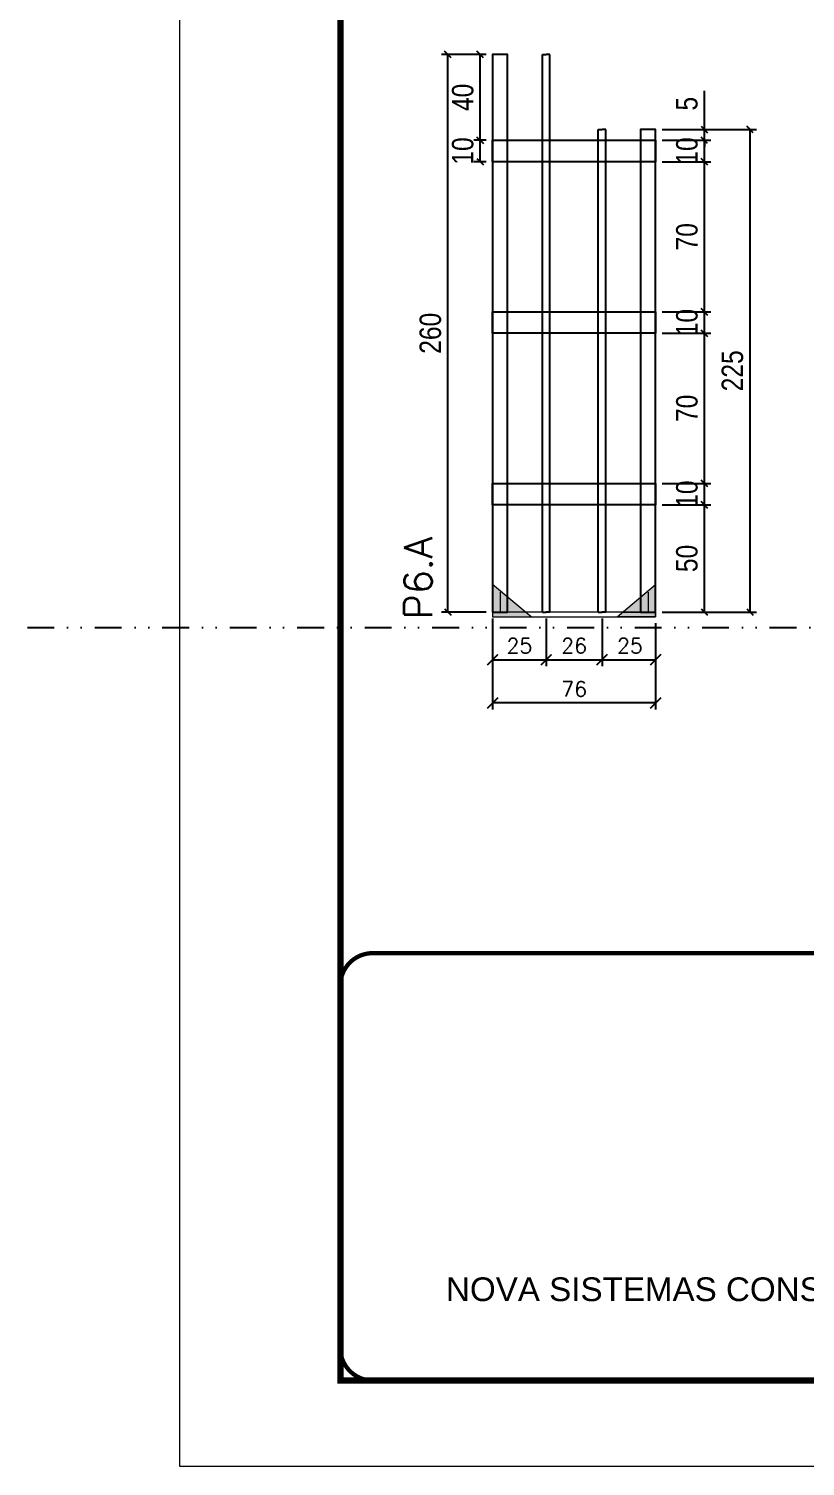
# Model space of a CAD drawing. Extents: x 13770 to 23315, y 867 to 16997.
# Drawn here: x 17513 to 17875, y 7758 to 8429 of the extents above; entities that cross this region are included whole.
import ezdxf

# ---------------------------------------------------------------- set-up
doc = ezdxf.new("R2010")
doc.units = 0
for name, pattern in [('CONTINUO', [0]), ('DASHED', [0.75, 0.5, -0.25]), ('DIVIDE2', [0.625, 0.25, -0.125, 0, -0.125, 0, -0.125]), ('HIDDEN', [0.375, 0.25, -0.125])]:
    doc.linetypes.add(name, pattern=pattern)
for name, color, linetype in [('COTA', 241, 'Continuous'), ('Nível', 160, 'Continuous'), ('SARR_2.2x10', 60, 'Continuous'), ('SARR_3.5x7', 81, 'Continuous'), ('SARR_7x7', 40, 'Continuous')]:
    doc.layers.add(name, color=color, linetype=linetype)
for name, color, linetype, lineweight in [('Folhas', 255, 'Continuous', 9), ('Madeira', 126, 'Continuous', 18), ('Sarr 2.2x7', 40, 'Continuous', 9), ('SARRAFO DE PRESSAO', 251, 'DASHED', 9), ('Texto Seção', 7, 'Continuous', 15)]:
    doc.layers.add(name, color=color, linetype=linetype, lineweight=lineweight)
doc.styles.add('ARIAL', font='arial.ttf')
doc.styles.add('COTA TECNICA', font='techl___.ttf', dxfattribs={"height": 10})
doc.styles.add('REGUA-120', font='ROMANS.shx', dxfattribs={"height": 15})
doc.styles.add('ROMANS', font='romans.shx')
doc.dimstyles.new('Cota Paínel', dxfattribs={"dimtxt": 7, "dimasz": 5, "dimexe": 3, "dimexo": 3, "dimgap": 3, "dimtad": 1, "dimdec": 1, "dimzin": 12, "dimdsep": 46, "dimtxsty": 'ROMANS', "dimblk": 'ARCHTICK', "dimcen": 0, "dimclrd": 4, "dimclre": 4, "dimclrt": 1, "dimadec": 1, "dimazin": 3, "dimtfac": 1, "dimtdec": 1, "dimtmove": 0, "dimatfit": 3, "dimldrblk": 'OBLIQUE', "dimfxl": 1, "dimtolj": 1, "dimtzin": 12, "dimarcsym": 0})
doc.dimstyles.new('PAINEL', dxfattribs={"dimtxt": 10, "dimasz": 3, "dimexe": 3, "dimexo": 3, "dimgap": 3, "dimtad": 1, "dimdec": 1, "dimzin": 12, "dimdsep": 46, "dimtxsty": 'COTA TECNICA', "dimblk1": 'OBLIQUE', "dimblk2": 'OBLIQUE', "dimsah": 1, "dimcen": 0.9, "dimclrd": 4, "dimclre": 4, "dimclrt": 240, "dimadec": 1, "dimazin": 3, "dimtfac": 1, "dimtdec": 1, "dimtmove": 0, "dimatfit": 3, "dimfxl": 1, "dimtolj": 1, "dimtzin": 12, "dimarcsym": 0})

# ---------------------------------------------------------------- blocks, each defined once
blk = doc.blocks.new('9999999999')
at = {"color": 30, "linetype": 'CONTINUO', "const_width": 2}
blk.add_lwpolyline([(99583.98, 34230.21), (99583.98, 34414.45, 0.414214), (99568.98, 34429.45), (98228.98, 34429.45, 0.414214), (98213.98, 34414.45), (98213.98, 34245.21, 0.414214), (98228.98, 34230.21), (99583.98, 34230.21)], format="xyb", dxfattribs=at)
at = {"layer": 'Folhas'}
blk.add_lwpolyline([(98138.98, 34190.21), (99623.98, 34190.21), (99623.98, 35240.21), (98138.98, 35240.21)], close=True, dxfattribs=at)
at = {"layer": 'Folhas', "color": 30, "const_width": 3}
blk.add_lwpolyline([(98213.98, 34230.21), (99583.98, 34230.21), (99583.98, 35200.21), (98213.98, 35200.21)], close=True, dxfattribs=at)
at = {"color": 7, "linetype": 'Continuous', "ltscale": 5, "style": 'ARIAL'}
blk.add_text('NOVA SISTEMAS CONSTRUTIVOS', height=11.0592, dxfattribs=at).set_placement((98263.19, 34267.21))
blk = doc.blocks.new('_ArchTick')
at = {"color": 0, "linetype": 'ByBlock', "const_width": 0.15}
blk.add_lwpolyline([(-0.5, -0.5), (0.5, 0.5)], dxfattribs=at)
blk = doc.blocks.new('*D1016')
at = {"layer": 'COTA', "color": 4, "lineweight": -2, "transparency": 16777216}
for p, q in [((17728.92, 8138.58), (17728.92, 8111.4)), ((17804.92, 8138.58), (17804.92, 8111.4)), ((17804.92, 8114.4), (17728.92, 8114.4))]:
    blk.add_line(p, q, dxfattribs=at)
at = {"layer": 'Defpoints', "color": 0, "transparency": 16777216}
for p in [(17728.92, 8141.58), (17804.92, 8141.58), (17728.92, 8114.4)]:
    blk.add_point(p, dxfattribs=at)
at = {"layer": 'COTA', "color": 4, "lineweight": -2, "transparency": 16777216, "xscale": 5, "yscale": 5, "zscale": 5, "rotation": 180}
blk.add_blockref('_ArchTick', (17728.92, 8114.4), dxfattribs=at)
at = {"layer": 'COTA', "color": 4, "lineweight": -2, "transparency": 16777216, "xscale": 5, "yscale": 5, "zscale": 5}
blk.add_blockref('_ArchTick', (17804.92, 8114.4), dxfattribs=at)
at = {"layer": 'COTA', "color": 1, "transparency": 16777216, "insert": (17766.92, 8120.9), "char_height": 7, "attachment_point": 5, "style": 'ROMANS'}
blk.add_mtext('\\A1;76', dxfattribs=at)
blk = doc.blocks.new('_Oblique')
at = {"color": 0, "linetype": 'ByBlock', "lineweight": -2}
blk.add_line((-0.5, -0.5), (0.5, 0.5), dxfattribs=at)
blk = doc.blocks.new('*D1017')
at = {"layer": 'COTA', "color": 4, "lineweight": -2, "transparency": 16777216}
for p, q in [((17779.92, 8153.78), (17779.92, 8131.58)), ((17804.92, 8151.58), (17804.92, 8131.58)), ((17779.92, 8134.58), (17804.92, 8134.58))]:
    blk.add_line(p, q, dxfattribs=at)
at = {"layer": 'Defpoints', "color": 0, "transparency": 16777216}
for p in [(17779.92, 8156.78), (17804.92, 8154.58), (17804.92, 8134.58)]:
    blk.add_point(p, dxfattribs=at)
at = {"layer": 'COTA', "color": 4, "lineweight": -2, "transparency": 16777216, "xscale": 5, "yscale": 5, "zscale": 5, "rotation": 180}
blk.add_blockref('_ArchTick', (17779.92, 8134.58), dxfattribs=at)
at = {"layer": 'COTA', "color": 4, "lineweight": -2, "transparency": 16777216, "xscale": 5, "yscale": 5, "zscale": 5}
blk.add_blockref('_ArchTick', (17804.92, 8134.58), dxfattribs=at)
at = {"layer": 'COTA', "color": 1, "transparency": 16777216, "insert": (17792.92, 8141.08), "char_height": 7, "attachment_point": 5, "style": 'ROMANS'}
blk.add_mtext('\\A1;25', dxfattribs=at)
blk = doc.blocks.new('*D1018')
at = {"layer": 'COTA', "color": 4, "lineweight": -2, "transparency": 16777216}
for p, q in [((17728.92, 8153.78), (17728.92, 8131.58)), ((17753.92, 8153.78), (17753.92, 8131.58)), ((17728.92, 8134.58), (17753.92, 8134.58))]:
    blk.add_line(p, q, dxfattribs=at)
at = {"layer": 'Defpoints', "color": 0, "transparency": 16777216}
for p in [(17728.92, 8156.78), (17753.92, 8156.78), (17753.92, 8134.58)]:
    blk.add_point(p, dxfattribs=at)
at = {"layer": 'COTA', "color": 4, "lineweight": -2, "transparency": 16777216, "xscale": 5, "yscale": 5, "zscale": 5, "rotation": 180}
blk.add_blockref('_ArchTick', (17728.92, 8134.58), dxfattribs=at)
at = {"layer": 'COTA', "color": 4, "lineweight": -2, "transparency": 16777216, "xscale": 5, "yscale": 5, "zscale": 5}
blk.add_blockref('_ArchTick', (17753.92, 8134.58), dxfattribs=at)
at = {"layer": 'COTA', "color": 1, "transparency": 16777216, "insert": (17741.42, 8141.08), "char_height": 7, "attachment_point": 5, "style": 'ROMANS'}
blk.add_mtext('\\A1;25', dxfattribs=at)
blk = doc.blocks.new('*D1019')
at = {"layer": 'COTA', "color": 4, "lineweight": -2, "transparency": 16777216}
for p, q in [((17753.92, 8153.78), (17753.92, 8131.58)), ((17779.92, 8153.78), (17779.92, 8131.58)), ((17753.92, 8134.58), (17779.92, 8134.58))]:
    blk.add_line(p, q, dxfattribs=at)
at = {"layer": 'Defpoints', "color": 0, "transparency": 16777216}
for p in [(17753.92, 8156.78), (17779.92, 8156.78), (17779.92, 8134.58)]:
    blk.add_point(p, dxfattribs=at)
at = {"layer": 'COTA', "color": 4, "lineweight": -2, "transparency": 16777216, "xscale": 5, "yscale": 5, "zscale": 5, "rotation": 180}
blk.add_blockref('_ArchTick', (17753.92, 8134.58), dxfattribs=at)
at = {"layer": 'COTA', "color": 4, "lineweight": -2, "transparency": 16777216, "xscale": 5, "yscale": 5, "zscale": 5}
blk.add_blockref('_ArchTick', (17779.92, 8134.58), dxfattribs=at)
at = {"layer": 'COTA', "color": 1, "transparency": 16777216, "insert": (17766.92, 8141.08), "char_height": 7, "attachment_point": 5, "style": 'ROMANS'}
blk.add_mtext('\\A1;26', dxfattribs=at)
blk = doc.blocks.new('*D1020')
at = {"layer": 'COTA', "color": 4, "lineweight": -2, "transparency": 16777216}
for p, q in [((17807.92, 8206.78), (17830.62, 8206.78)), ((17827.62, 8156.78), (17827.62, 8206.78)), ((17807.92, 8156.78), (17830.62, 8156.78))]:
    blk.add_line(p, q, dxfattribs=at)
at = {"layer": 'Defpoints', "color": 0, "transparency": 16777216}
for p in [(17804.92, 8206.78), (17827.62, 8206.78), (17804.92, 8156.78)]:
    blk.add_point(p, dxfattribs=at)
at = {"layer": 'COTA', "color": 4, "lineweight": -2, "transparency": 16777216, "xscale": 3, "yscale": 3, "zscale": 3}
for p, rotation in [((17827.62, 8206.78), 90), ((17827.62, 8156.78), 270)]:
    blk.add_blockref('_Oblique', p, dxfattribs=dict(at, rotation=rotation))
at = {"layer": 'COTA', "color": 240, "transparency": 16777216, "insert": (17819.51, 8181.78), "char_height": 10, "attachment_point": 5, "rotation": 90, "style": 'COTA TECNICA'}
blk.add_mtext('\\A1;50', dxfattribs=at)
blk = doc.blocks.new('*D1021')
at = {"layer": 'COTA', "color": 4, "lineweight": -2, "transparency": 16777216}
for p, q in [((17807.92, 8216.78), (17830.62, 8216.78)), ((17827.62, 8206.78), (17827.62, 8216.78)), ((17807.92, 8206.78), (17830.62, 8206.78))]:
    blk.add_line(p, q, dxfattribs=at)
at = {"layer": 'Defpoints', "color": 0, "transparency": 16777216}
for p in [(17804.92, 8216.78), (17827.62, 8216.78), (17804.92, 8206.78)]:
    blk.add_point(p, dxfattribs=at)
at = {"layer": 'COTA', "color": 4, "lineweight": -2, "transparency": 16777216, "xscale": 3, "yscale": 3, "zscale": 3}
for p, rotation in [((17827.62, 8216.78), 90), ((17827.62, 8206.78), 270)]:
    blk.add_blockref('_Oblique', p, dxfattribs=dict(at, rotation=rotation))
at = {"layer": 'COTA', "color": 240, "transparency": 16777216, "insert": (17819.52, 8211.78), "char_height": 10, "attachment_point": 5, "rotation": 90, "style": 'COTA TECNICA'}
blk.add_mtext('\\A1;10', dxfattribs=at)
blk = doc.blocks.new('*D1022')
at = {"layer": 'COTA', "color": 4, "lineweight": -2, "transparency": 16777216}
for p, q in [((17807.92, 8286.78), (17830.62, 8286.78)), ((17827.62, 8216.78), (17827.62, 8286.78)), ((17807.92, 8216.78), (17830.62, 8216.78))]:
    blk.add_line(p, q, dxfattribs=at)
at = {"layer": 'Defpoints', "color": 0, "transparency": 16777216}
for p in [(17804.92, 8286.78), (17827.62, 8286.78), (17804.92, 8216.78)]:
    blk.add_point(p, dxfattribs=at)
at = {"layer": 'COTA', "color": 4, "lineweight": -2, "transparency": 16777216, "xscale": 3, "yscale": 3, "zscale": 3}
for p, rotation in [((17827.62, 8286.78), 90), ((17827.62, 8216.78), 270)]:
    blk.add_blockref('_Oblique', p, dxfattribs=dict(at, rotation=rotation))
at = {"layer": 'COTA', "color": 240, "transparency": 16777216, "insert": (17819.52, 8251.78), "char_height": 10, "attachment_point": 5, "rotation": 90, "style": 'COTA TECNICA'}
blk.add_mtext('\\A1;70', dxfattribs=at)
blk = doc.blocks.new('*D1023')
at = {"layer": 'COTA', "color": 4, "lineweight": -2, "transparency": 16777216}
for p, q in [((17807.92, 8296.78), (17830.62, 8296.78)), ((17827.62, 8286.78), (17827.62, 8296.78)), ((17807.92, 8286.78), (17830.62, 8286.78))]:
    blk.add_line(p, q, dxfattribs=at)
at = {"layer": 'Defpoints', "color": 0, "transparency": 16777216}
for p in [(17804.92, 8296.78), (17827.62, 8296.78), (17804.92, 8286.78)]:
    blk.add_point(p, dxfattribs=at)
at = {"layer": 'COTA', "color": 4, "lineweight": -2, "transparency": 16777216, "xscale": 3, "yscale": 3, "zscale": 3}
for p, rotation in [((17827.62, 8296.78), 90), ((17827.62, 8286.78), 270)]:
    blk.add_blockref('_Oblique', p, dxfattribs=dict(at, rotation=rotation))
at = {"layer": 'COTA', "color": 240, "transparency": 16777216, "insert": (17819.52, 8291.78), "char_height": 10, "attachment_point": 5, "rotation": 90, "style": 'COTA TECNICA'}
blk.add_mtext('\\A1;10', dxfattribs=at)
blk = doc.blocks.new('*D1024')
at = {"layer": 'COTA', "color": 4, "lineweight": -2, "transparency": 16777216}
for p, q in [((17807.92, 8366.78), (17830.62, 8366.78)), ((17827.62, 8296.78), (17827.62, 8366.78)), ((17807.92, 8296.78), (17830.62, 8296.78))]:
    blk.add_line(p, q, dxfattribs=at)
at = {"layer": 'Defpoints', "color": 0, "transparency": 16777216}
for p in [(17804.92, 8366.78), (17827.62, 8366.78), (17804.92, 8296.78)]:
    blk.add_point(p, dxfattribs=at)
at = {"layer": 'COTA', "color": 4, "lineweight": -2, "transparency": 16777216, "xscale": 3, "yscale": 3, "zscale": 3}
for p, rotation in [((17827.62, 8366.78), 90), ((17827.62, 8296.78), 270)]:
    blk.add_blockref('_Oblique', p, dxfattribs=dict(at, rotation=rotation))
at = {"layer": 'COTA', "color": 240, "transparency": 16777216, "insert": (17819.52, 8331.78), "char_height": 10, "attachment_point": 5, "rotation": 90, "style": 'COTA TECNICA'}
blk.add_mtext('\\A1;70', dxfattribs=at)
blk = doc.blocks.new('*D1053')
at = {"layer": 'COTA', "color": 4, "lineweight": -2, "transparency": 16777216}
for p, q in [((17807.92, 8381.78), (17851.84, 8381.78)), ((17848.84, 8381.78), (17848.84, 8156.78)), ((17807.92, 8156.78), (17851.84, 8156.78))]:
    blk.add_line(p, q, dxfattribs=at)
at = {"layer": 'Defpoints', "color": 0, "transparency": 16777216}
for p in [(17804.92, 8381.78), (17804.92, 8156.78), (17848.84, 8156.78)]:
    blk.add_point(p, dxfattribs=at)
at = {"layer": 'COTA', "color": 4, "lineweight": -2, "transparency": 16777216, "xscale": 3, "yscale": 3, "zscale": 3}
for p, rotation in [((17848.84, 8381.78), 90), ((17848.84, 8156.78), 270)]:
    blk.add_blockref('_Oblique', p, dxfattribs=dict(at, rotation=rotation))
at = {"layer": 'COTA', "color": 240, "transparency": 16777216, "insert": (17840.73, 8269.28), "char_height": 10, "attachment_point": 5, "rotation": 90, "style": 'COTA TECNICA'}
blk.add_mtext('\\A1;225', dxfattribs=at)
blk = doc.blocks.new('*D1049')
at = {"layer": 'COTA', "color": 4, "lineweight": -2, "transparency": 16777216}
for p, q in [((17725.92, 8416.78), (17705.06, 8416.78)), ((17708.06, 8156.78), (17708.06, 8416.78)), ((17725.92, 8156.78), (17705.06, 8156.78))]:
    blk.add_line(p, q, dxfattribs=at)
at = {"layer": 'Defpoints', "color": 0, "transparency": 16777216}
for p in [(17708.06, 8416.78), (17728.92, 8416.78), (17728.92, 8156.78)]:
    blk.add_point(p, dxfattribs=at)
at = {"layer": 'COTA', "color": 4, "lineweight": -2, "transparency": 16777216, "xscale": 3, "yscale": 3, "zscale": 3}
for p, rotation in [((17708.06, 8416.78), 90), ((17708.06, 8156.78), 270)]:
    blk.add_blockref('_Oblique', p, dxfattribs=dict(at, rotation=rotation))
at = {"layer": 'COTA', "color": 240, "transparency": 16777216, "insert": (17699.96, 8286.78), "char_height": 10, "attachment_point": 5, "rotation": 90, "style": 'COTA TECNICA'}
blk.add_mtext('\\A1;260', dxfattribs=at)
blk = doc.blocks.new('*D1051')
at = {"layer": 'COTA', "color": 4, "lineweight": -2, "transparency": 16777216}
for p, q in [((17725.92, 8376.78), (17720.13, 8376.78)), ((17723.13, 8366.78), (17723.13, 8376.78)), ((17725.92, 8366.78), (17720.13, 8366.78))]:
    blk.add_line(p, q, dxfattribs=at)
at = {"layer": 'Defpoints', "color": 0, "transparency": 16777216}
for p in [(17723.13, 8376.78), (17728.92, 8376.78), (17728.92, 8366.78)]:
    blk.add_point(p, dxfattribs=at)
at = {"layer": 'COTA', "color": 4, "lineweight": -2, "transparency": 16777216, "xscale": 3, "yscale": 3, "zscale": 3}
for p, rotation in [((17723.13, 8376.78), 90), ((17723.13, 8366.78), 270)]:
    blk.add_blockref('_Oblique', p, dxfattribs=dict(at, rotation=rotation))
at = {"layer": 'COTA', "color": 240, "transparency": 16777216, "insert": (17715.03, 8371.78), "char_height": 10, "attachment_point": 5, "rotation": 90, "style": 'COTA TECNICA'}
blk.add_mtext('\\A1;10', dxfattribs=at)
blk = doc.blocks.new('*D1052')
at = {"layer": 'COTA', "color": 4, "lineweight": -2, "transparency": 16777216}
for p, q in [((17725.92, 8416.78), (17720.13, 8416.78)), ((17723.13, 8376.78), (17723.13, 8416.78)), ((17725.92, 8376.78), (17720.13, 8376.78))]:
    blk.add_line(p, q, dxfattribs=at)
at = {"layer": 'Defpoints', "color": 0, "transparency": 16777216}
for p in [(17723.13, 8416.78), (17728.92, 8416.78), (17728.92, 8376.78)]:
    blk.add_point(p, dxfattribs=at)
at = {"layer": 'COTA', "color": 4, "lineweight": -2, "transparency": 16777216, "xscale": 3, "yscale": 3, "zscale": 3}
for p, rotation in [((17723.13, 8416.78), 90), ((17723.13, 8376.78), 270)]:
    blk.add_blockref('_Oblique', p, dxfattribs=dict(at, rotation=rotation))
at = {"layer": 'COTA', "color": 240, "transparency": 16777216, "insert": (17715.03, 8396.78), "char_height": 10, "attachment_point": 5, "rotation": 90, "style": 'COTA TECNICA'}
blk.add_mtext('\\A1;40', dxfattribs=at)
blk = doc.blocks.new('*D1060')
at = {"layer": 'COTA', "color": 4, "lineweight": -2, "transparency": 16777216}
for p, q in [((17807.92, 8376.78), (17830.62, 8376.78)), ((17827.62, 8366.78), (17827.62, 8376.78)), ((17807.92, 8366.78), (17830.62, 8366.78))]:
    blk.add_line(p, q, dxfattribs=at)
at = {"layer": 'Defpoints', "color": 0, "transparency": 16777216}
for p in [(17804.92, 8376.78), (17827.62, 8376.78), (17804.92, 8366.78)]:
    blk.add_point(p, dxfattribs=at)
at = {"layer": 'COTA', "color": 4, "lineweight": -2, "transparency": 16777216, "xscale": 3, "yscale": 3, "zscale": 3}
for p, rotation in [((17827.62, 8376.78), 90), ((17827.62, 8366.78), 270)]:
    blk.add_blockref('_Oblique', p, dxfattribs=dict(at, rotation=rotation))
at = {"layer": 'COTA', "color": 240, "transparency": 16777216, "insert": (17819.52, 8371.78), "char_height": 10, "attachment_point": 5, "rotation": 90, "style": 'COTA TECNICA'}
blk.add_mtext('\\A1;10', dxfattribs=at)
blk = doc.blocks.new('*D1061')
at = {"layer": 'COTA', "color": 4, "lineweight": -2, "transparency": 16777216}
for p, q in [((17827.62, 8381.78), (17827.62, 8399.87)), ((17807.92, 8381.78), (17830.62, 8381.78)), ((17827.62, 8376.78), (17827.62, 8381.78)), ((17807.92, 8376.78), (17830.62, 8376.78)), ((17827.62, 8376.78), (17827.62, 8373.78))]:
    blk.add_line(p, q, dxfattribs=at)
at = {"layer": 'Defpoints', "color": 0, "transparency": 16777216}
for p in [(17804.92, 8381.78), (17827.62, 8381.78), (17804.92, 8376.78)]:
    blk.add_point(p, dxfattribs=at)
at = {"layer": 'COTA', "color": 4, "lineweight": -2, "transparency": 16777216, "xscale": 3, "yscale": 3, "zscale": 3}
for p, rotation in [((17827.62, 8381.78), 270), ((17827.62, 8376.78), 90)]:
    blk.add_blockref('_Oblique', p, dxfattribs=dict(at, rotation=rotation))
at = {"layer": 'COTA', "color": 240, "transparency": 16777216, "insert": (17819.51, 8393.83), "char_height": 10, "attachment_point": 5, "rotation": 90, "style": 'COTA TECNICA'}
blk.add_mtext('\\A1;5', dxfattribs=at)

msp = doc.modelspace()

# ---------------------------------------------------------------- hatches: boundary and pattern name
at = {"layer": 'Madeira'}
h = msp.add_hatch(color=252, dxfattribs=at)
h.dxf.hatch_style = 2
h.paths.add_polyline_path([(17728.92, 8169.58), (17728.92, 8154.58), (17746.92, 8154.58)])
h = msp.add_hatch(color=252, dxfattribs=at)
h.dxf.hatch_style = 2
h.paths.add_polyline_path([(17804.92, 8169.58), (17804.92, 8154.58), (17786.92, 8154.58)])

# ---------------------------------------------------------------- linework, layer by layer
at = {"layer": 'Madeira', "color": 1, "linetype": 'HIDDEN'}
for p, q in [((17732.42, 8166.08), (17732.42, 8156.78)), ((17732.42, 8166.08), (17732.42, 8156.78)), ((17801.42, 8166.08), (17801.42, 8156.78)), ((17801.42, 8166.08), (17801.42, 8156.78)), ((17735.92, 8162.58), (17735.92, 8156.78)), ((17738.75, 8156.78), (17728.92, 8156.78)), ((17738.75, 8156.78), (17728.92, 8156.78)), ((17744.72, 8156.78), (17728.92, 8156.78)), ((17789.12, 8156.78), (17804.92, 8156.78)), ((17795.09, 8156.78), (17804.92, 8156.78)), ((17795.09, 8156.78), (17804.92, 8156.78))]:
    msp.add_line(p, q, dxfattribs=at)
at = {"layer": 'Madeira'}
msp.add_line((17728.92, 8156.78), (17728.92, 8154.58), dxfattribs=at)
msp.add_line((17728.92, 8156.78), (17728.92, 8154.58), dxfattribs=at)
msp.add_line((17728.92, 8156.78), (17728.92, 8154.58), dxfattribs=at)
at = {"layer": 'Madeira', "color": 0}
for points in [[(17728.92, 8169.58), (17728.92, 8154.58), (17746.92, 8154.58), (17728.92, 8169.58)], [(17804.92, 8169.58), (17804.92, 8154.58), (17786.92, 8154.58), (17804.92, 8169.58)]]:
    msp.add_lwpolyline(points, dxfattribs=at)
at = {"layer": 'Nível', "color": 4, "linetype": 'DIVIDE2', "ltscale": 50}
msp.add_line((13769.54, 8149.58), (21112.79, 8149.58), dxfattribs=at)
at = {"layer": 'Sarr 2.2x7'}
msp.add_lwpolyline([(17804.92, 8156.78), (17728.92, 8156.78), (17728.92, 8154.58), (17804.92, 8154.58)], close=True, dxfattribs=at)
at = {"layer": 'SARR_2.2x10'}
for points in [[(17728.92, 8376.78), (17804.92, 8376.78), (17804.92, 8366.78), (17728.92, 8366.78)], [(17728.92, 8296.78), (17804.92, 8296.78), (17804.92, 8286.78), (17728.92, 8286.78)], [(17728.92, 8216.78), (17804.92, 8216.78), (17804.92, 8206.78), (17728.92, 8206.78)]]:
    msp.add_lwpolyline(points, close=True, dxfattribs=at)
at = {"layer": 'SARR_3.5x7'}
for p, q in [((17752.17, 8156.78), (17752.17, 8416.78)), ((17752.17, 8416.78), (17753.92, 8416.78)), ((17755.67, 8416.78), (17753.92, 8416.78)), ((17755.67, 8156.78), (17755.67, 8416.78)), ((17778.17, 8156.78), (17778.17, 8381.78)), ((17778.17, 8381.78), (17779.92, 8381.78)), ((17781.67, 8381.78), (17779.92, 8381.78)), ((17781.67, 8156.78), (17781.67, 8381.78)), ((17752.17, 8156.78), (17753.92, 8156.78)), ((17755.67, 8156.78), (17753.92, 8156.78)), ((17778.17, 8156.78), (17779.92, 8156.78)), ((17781.67, 8156.78), (17779.92, 8156.78))]:
    msp.add_line(p, q, dxfattribs=at)
at = {"layer": 'SARR_7x7'}
for points in [[(17728.92, 8156.78), (17735.92, 8156.78), (17735.92, 8416.78), (17728.92, 8416.78)], [(17797.92, 8156.78), (17804.92, 8156.78), (17804.92, 8381.78), (17797.92, 8381.78)]]:
    msp.add_lwpolyline(points, close=True, dxfattribs=at)

# ---------------------------------------------------------------- block references
at = {"layer": 'SARRAFO DE PRESSAO', "color": 6, "linetype": 'ByBlock'}
msp.add_blockref('9999999999', (-80555.98, -26431.71), dxfattribs=at)

# ---------------------------------------------------------------- texts
at = {"layer": 'Texto Seção', "style": 'REGUA-120'}
msp.add_text('P6.A', height=13, rotation=90, dxfattribs=at).set_placement((17700.75, 8153.46))

# ---------------------------------------------------------------- dimensions: what is measured, and where the dimension line sits
at = {"layer": 'COTA'}
for base, p1, p2, angle, dimstyle, picture, middle in [((17708.06, 8416.78), (17728.92, 8156.78), (17728.92, 8416.78), 90, 'PAINEL', '*D1049', (17699.96, 8286.78)), ((17723.13, 8416.78), (17728.92, 8376.78), (17728.92, 8416.78), 90, 'PAINEL', '*D1052', (17715.03, 8396.78)), ((17827.62, 8381.78), (17804.92, 8376.78), (17804.92, 8381.78), 90, 'PAINEL', '*D1061', (17819.51, 8393.83)), ((17848.84, 8156.78), (17804.92, 8381.78), (17804.92, 8156.78), 90, 'PAINEL', '*D1053', (17840.73, 8269.28)), ((17827.62, 8366.78), (17804.92, 8296.78), (17804.92, 8366.78), 90, 'PAINEL', '*D1024', (17819.52, 8331.78)), ((17827.62, 8286.78), (17804.92, 8216.78), (17804.92, 8286.78), 90, 'PAINEL', '*D1022', (17819.52, 8251.78)), ((17827.62, 8206.78), (17804.92, 8156.78), (17804.92, 8206.78), 90, 'PAINEL', '*D1020', (17819.51, 8181.78)), ((17728.92, 8114.4), (17804.92, 8141.58), (17728.92, 8141.58), 180, 'Cota Paínel', '*D1016', (17766.92, 8120.9))]:
    dim = msp.add_linear_dim(base=base, p1=p1, p2=p2, angle=angle, dimstyle=dimstyle, dxfattribs=at)
    dim.commit()
    dim.dimension.update_dxf_attribs({"geometry": picture, "text_midpoint": middle})
for base, p1, p2, picture, middle in [((17723.13, 8376.78), (17728.92, 8366.78), (17728.92, 8376.78), '*D1051', (17723.13, 8371.78)), ((17827.62, 8376.78), (17804.92, 8366.78), (17804.92, 8376.78), '*D1060', (17827.62, 8371.78)), ((17827.62, 8296.78), (17804.92, 8286.78), (17804.92, 8296.78), '*D1023', (17827.62, 8291.78)), ((17827.62, 8216.78), (17804.92, 8206.78), (17804.92, 8216.78), '*D1021', (17827.62, 8211.78))]:
    dim = msp.add_linear_dim(base=base, p1=p1, p2=p2, angle=90, dimstyle='PAINEL', dxfattribs=at)
    dim.commit()
    dim.dimension.update_dxf_attribs({"geometry": picture, "text_midpoint": middle, "dimtype": 160})
for base, p1, p2, picture, middle in [((17753.92, 8134.58), (17728.92, 8156.78), (17753.92, 8156.78), '*D1018', (17741.42, 8141.08)), ((17779.92, 8134.58), (17753.92, 8156.78), (17779.92, 8156.78), '*D1019', (17766.92, 8141.08))]:
    dim = msp.add_linear_dim(base=base, p1=p1, p2=p2, dimstyle='Cota Paínel', dxfattribs=at)
    dim.commit()
    dim.dimension.update_dxf_attribs({"geometry": picture, "text_midpoint": middle})
dim = msp.add_linear_dim(base=(17804.92, 8134.58), p1=(17779.92, 8156.78), p2=(17804.92, 8154.58), dimstyle='Cota Paínel', dxfattribs=at)
dim.commit()
dim.dimension.update_dxf_attribs({"geometry": '*D1017', "text_midpoint": (17792.92, 8134.58), "dimtype": 160})

doc.saveas('drawing.dxf')
